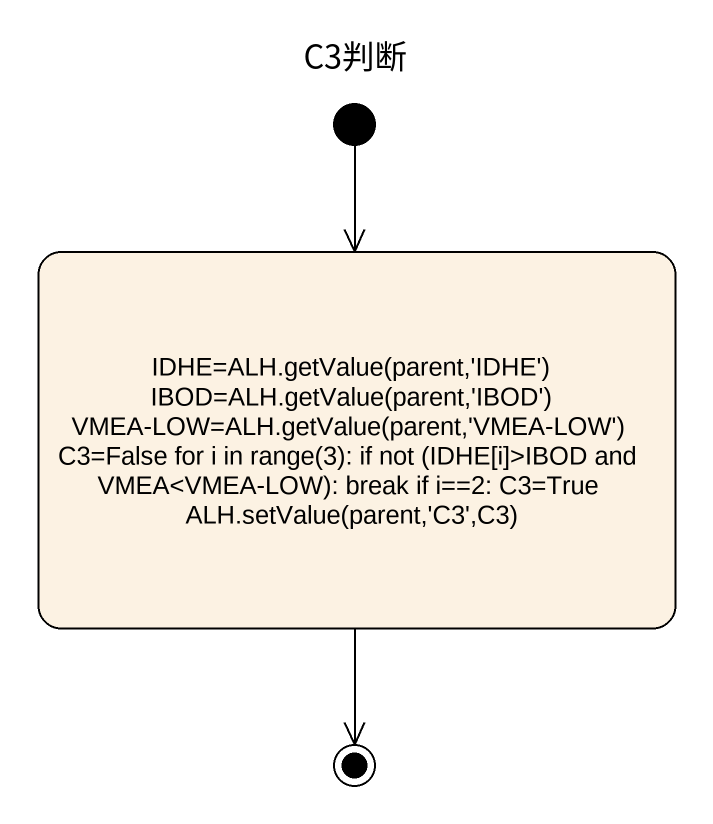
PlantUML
@startuml
title C3判断
hide empty description
state "IDHE=ALH.getValue(parent,'IDHE') IBOD=ALH.getValue(parent,'IBOD') VMEA-LOW=ALH.getValue(parent,'VMEA-LOW') C3=False for i in range(3): if not (IDHE[i]>IBOD and VMEA<VMEA-LOW): break if i==2: C3=True ALH.setValue(parent,'C3',C3)" as IDHE_ALH_getValue_parent
[*] --> IDHE_ALH_getValue_parent
IDHE_ALH_getValue_parent --> [*]
@enduml
